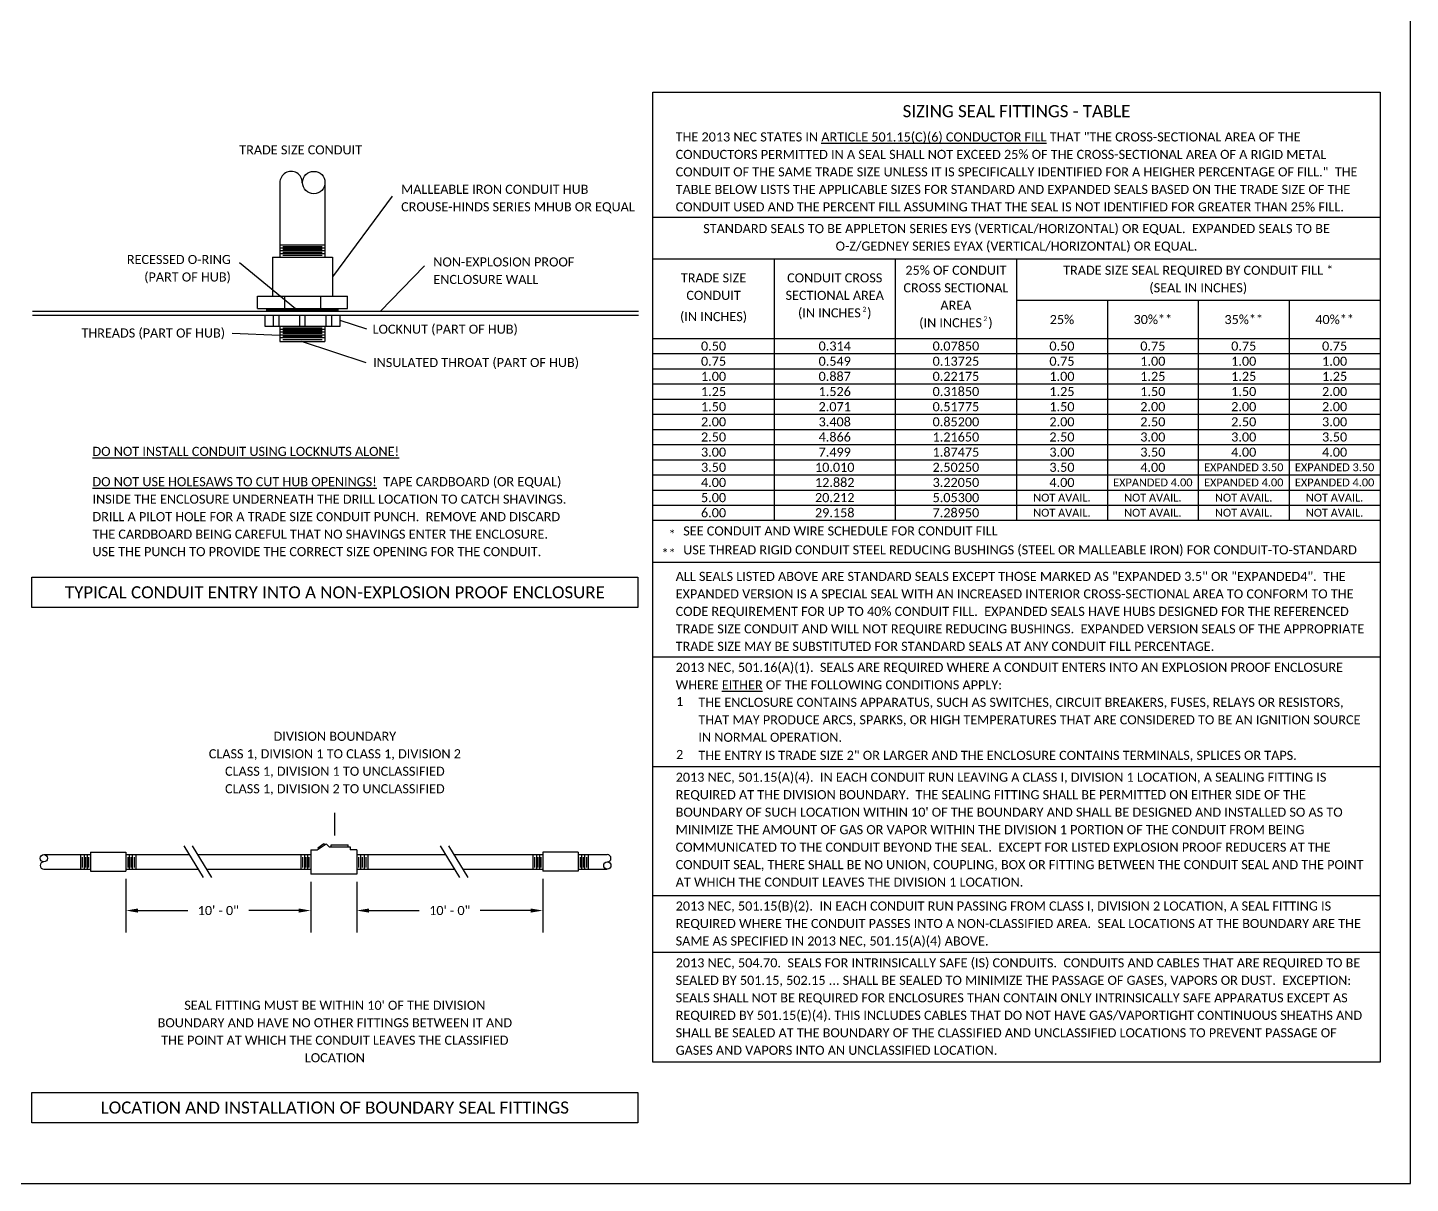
# Model space of a CAD drawing. Header units: inches. Extents: x 0 to 316, y -1 to 150.
# Drawn here: x 111.59 to 123, y 0 to 9.53 of the extents above; entities that cross this region are included whole.
import ezdxf
from ezdxf.enums import TextEntityAlignment as Align

# ---------------------------------------------------------------- set-up
doc = ezdxf.new("R2010")
doc.units = ezdxf.units.IN
doc.header["$MEASUREMENT"] = 0
doc.styles.add('Calibri', font='calibri.ttf')
doc.dimstyles.get("Standard").update_dxf_attribs({"dimtxt": 0.075, "dimasz": 0.1, "dimexe": 0.18, "dimexo": 0.0625, "dimgap": 0.09, "dimtad": 0, "dimtih": 1, "dimtoh": 1, "dimdec": 4, "dimzin": 0, "dimdsep": 46, "dimtxsty": 'Calibri', "dimcen": 0.09, "dimadec": 0, "dimazin": 0, "dimtfac": 1, "dimtdec": 4, "dimtofl": 0, "dimtmove": 0, "dimatfit": 3, "dimfxl": 1, "dimtolj": 1, "dimtzin": 0, "dimarcsym": 0})

# ---------------------------------------------------------------- blocks, each defined once
blk = doc.blocks.new('*D52')
at = {"color": 0, "lineweight": -2, "transparency": 16777216}
for p, q in [((112.401, 2.511), (112.401, 2.07)), ((113.926, 2.488), (113.926, 2.07)), ((112.501, 2.25), (112.912, 2.25)), ((113.826, 2.25), (113.415, 2.25))]:
    blk.add_line(p, q, dxfattribs=at)
at = {"color": 0, "transparency": 16777216}
for points in [[(112.501, 2.267), (112.501, 2.233), (112.401, 2.25)], [(113.826, 2.267), (113.826, 2.233), (113.926, 2.25)]]:
    blk.add_solid(points, dxfattribs=at)
at = {"layer": 'Defpoints', "color": 0, "transparency": 16777216}
for p in [(112.401, 2.574), (113.926, 2.55), (113.926, 2.25)]:
    blk.add_point(p, dxfattribs=at)
at = {"color": 0, "transparency": 16777216, "insert": (113.163, 2.25), "char_height": 0.075, "attachment_point": 5, "style": 'Calibri'}
blk.add_mtext('\\A1;10\' - 0"', dxfattribs=at)
blk = doc.blocks.new('*D53')
at = {"color": 0, "lineweight": -2, "transparency": 16777216}
for p, q in [((115.841, 2.511), (115.841, 2.07)), ((114.306, 2.488), (114.306, 2.07)), ((114.406, 2.25), (114.822, 2.25)), ((115.741, 2.25), (115.325, 2.25))]:
    blk.add_line(p, q, dxfattribs=at)
at = {"color": 0, "transparency": 16777216}
for points in [[(114.406, 2.267), (114.406, 2.233), (114.306, 2.25)], [(115.741, 2.267), (115.741, 2.233), (115.841, 2.25)]]:
    blk.add_solid(points, dxfattribs=at)
at = {"layer": 'Defpoints', "color": 0, "transparency": 16777216}
for p in [(114.306, 2.55), (115.841, 2.574), (115.841, 2.25)]:
    blk.add_point(p, dxfattribs=at)
at = {"color": 0, "transparency": 16777216, "insert": (115.073, 2.25), "char_height": 0.075, "attachment_point": 5, "style": 'Calibri'}
blk.add_mtext('\\A1;10\' - 0"', dxfattribs=at)

msp = doc.modelspace()

# ---------------------------------------------------------------- hatches: boundary and pattern name
h = msp.add_hatch()
h.set_pattern_fill('ANSI31', color=256, scale=0.01)
h.set_pattern_definition([(45, (95.592264, -4.6084036), (-0.00088388348, 0.00088388348), [])])
h.paths.add_polyline_path([(114.15046, 7.21559), (113.56234, 7.21559), (113.56234, 7.19317), (114.15046, 7.19317)])

# ---------------------------------------------------------------- linework, layer by layer
for p, q in [((113.67128, 8.25524), (113.67128, 7.63853)), ((114.04369, 8.25524), (114.04369, 7.63853)), ((114.04369, 8.25524), (114.04369, 7.63853)), ((114.59912, 8.14165), (114.10576, 7.47749)), ((116.75, 7.96875), (122.75, 7.96875)), ((113.67128, 7.74014), (114.04369, 7.74014)), ((113.67128, 7.71686), (114.04369, 7.71686)), ((113.67128, 7.69359), (114.04369, 7.69359)), ((113.67128, 7.67031), (114.04369, 7.67031)), ((113.69456, 7.72861), (114.02042, 7.72861)), ((113.69456, 7.70592), (114.02042, 7.70592)), ((113.69456, 7.68117), (114.02042, 7.68117)), ((113.69456, 7.65575), (114.02042, 7.65575)), ((113.3373, 7.59671), (113.80093, 7.21545)), ((113.60921, 7.63853), (113.60921, 7.31645)), ((113.60921, 7.63853), (114.10576, 7.63853)), ((114.10576, 7.63853), (114.10576, 7.31645)), ((114.86448, 7.56687), (114.49831, 7.19168)), ((116.75, 7.625), (122.75, 7.625)), ((117.75, 7.625), (117.75, 5.46875)), ((118.75, 7.625), (118.75, 5.46875)), ((119.75, 7.625), (119.75, 5.46875)), ((113.48537, 7.31645), (114.2299, 7.31645)), ((113.48537, 7.21559), (113.48537, 7.31645)), ((113.70897, 7.31645), (113.70897, 7.21559)), ((114.00754, 7.31645), (114.00754, 7.21559)), ((114.2299, 7.21559), (114.2299, 7.31645)), ((111.62992, 7.19317), (116.62988, 7.19317)), ((113.48537, 7.21559), (114.2299, 7.21559)), ((113.56234, 7.2155), (113.56234, 7.19291)), ((114.15046, 7.2155), (114.15046, 7.19291)), ((122.75, 7.28125), (119.75, 7.28125)), ((120.5, 7.28125), (120.5, 5.46875)), ((121.25, 7.28125), (121.25, 5.46875)), ((122, 7.28125), (122, 5.46875)), ((111.62992, 7.16214), (116.62988, 7.16214)), ((113.54744, 7.16132), (113.54744, 7.06904)), ((113.61724, 7.162), (113.61724, 7.06977)), ((113.66342, 7.162), (113.66342, 7.06977)), ((113.8321, 7.162), (113.8321, 7.06977)), ((113.87828, 7.162), (113.87828, 7.06977)), ((114.05168, 7.162), (114.05168, 7.06977)), ((114.09786, 7.162), (114.09786, 7.06977)), ((114.16783, 7.06904), (114.16783, 7.16253)), ((114.3902, 7.04685), (114.16863, 7.11659)), ((113.27892, 7.01133), (113.67094, 6.99704)), ((113.54744, 7.06904), (114.16783, 7.06904)), ((113.67128, 7.06904), (113.67128, 6.9449)), ((113.67128, 7.04576), (114.04369, 7.04576)), ((113.67128, 7.02248), (114.04369, 7.02248)), ((113.67128, 6.99921), (114.04369, 6.99921)), ((113.67128, 6.97593), (114.04369, 6.97593)), ((113.69456, 7.05731), (114.02042, 7.05731)), ((113.69456, 7.03423), (114.02042, 7.03423)), ((113.69456, 7.01155), (114.02042, 7.01155)), ((113.69456, 6.9868), (114.02042, 6.9868)), ((113.69456, 6.96137), (114.02042, 6.96137)), ((114.04369, 7.06904), (114.04369, 6.9449)), ((116.75, 6.96875), (122.75, 6.96875)), ((113.67128, 6.9449), (114.04369, 6.9449)), ((114.3847, 6.76918), (113.84941, 6.9447)), ((116.75, 6.84375), (122.75, 6.84375)), ((116.75, 6.71875), (122.75, 6.71875)), ((116.75, 6.59375), (122.75, 6.59375)), ((116.75, 6.46875), (122.75, 6.46875)), ((116.75, 6.34375), (122.75, 6.34375)), ((116.75, 6.21875), (122.75, 6.21875)), ((116.75, 6.09375), (122.75, 6.09375)), ((116.75, 5.96875), (122.75, 5.96875)), ((116.75, 5.84375), (122.75, 5.84375)), ((116.75, 5.71875), (122.75, 5.71875)), ((116.75, 5.59375), (122.75, 5.59375)), ((116.75, 5.46875), (122.75, 5.46875)), ((116.75, 5.125), (122.75, 5.125)), ((116.75, 4.34375), (122.75, 4.34375)), ((116.75, 3.4375), (122.75, 3.4375)), ((114.12095, 3.05638), (114.12095, 2.87013)), ((112.87845, 2.78388), (113.03845, 2.52388)), ((112.94845, 2.78388), (113.10845, 2.52388)), ((113.92595, 2.75013), (113.92595, 2.55013)), ((113.92595, 2.75013), (113.92595, 2.55013)), ((113.92595, 2.75013), (113.92595, 2.55013)), ((113.92595, 2.75013), (113.97913, 2.75013)), ((113.97913, 2.75013), (114.05345, 2.80138)), ((113.98374, 2.76849), (114.03399, 2.80315)), ((113.9915, 2.75814), (113.98374, 2.76849)), ((114.0415, 2.79314), (114.03399, 2.80315)), ((114.05345, 2.80138), (114.07845, 2.77638)), ((114.07845, 2.77638), (114.25095, 2.77638)), ((114.09595, 2.77638), (114.09595, 2.79138)), ((114.09595, 2.79138), (114.23595, 2.79138)), ((114.23595, 2.77638), (114.23595, 2.79138)), ((114.25095, 2.77638), (114.25095, 2.75013)), ((114.30595, 2.75013), (114.25095, 2.75013)), ((114.30595, 2.75013), (114.30595, 2.55013)), ((114.30595, 2.75013), (114.30595, 2.55013)), ((114.30595, 2.75013), (114.30595, 2.55013)), ((114.99345, 2.78388), (115.15345, 2.52388)), ((115.06345, 2.78388), (115.22345, 2.52388)), ((111.72595, 2.71138), (112.10845, 2.71138)), ((112.02595, 2.71138), (112.02595, 2.59138)), ((112.04095, 2.69138), (112.04095, 2.60638)), ((112.05595, 2.71138), (112.05595, 2.59138)), ((112.06845, 2.69138), (112.06845, 2.60638)), ((112.08095, 2.71138), (112.08095, 2.59138)), ((112.09345, 2.69138), (112.09345, 2.60638)), ((112.10845, 2.73138), (112.10845, 2.57388)), ((112.10845, 2.73138), (112.40095, 2.73138)), ((112.40095, 2.73138), (112.40095, 2.57388)), ((112.40095, 2.71138), (112.92306, 2.71138)), ((112.41595, 2.69138), (112.41595, 2.60638)), ((112.42845, 2.71138), (112.42845, 2.59138)), ((112.44095, 2.69138), (112.44095, 2.60638)), ((112.45345, 2.71138), (112.45345, 2.59138)), ((112.46845, 2.69138), (112.46845, 2.60638)), ((112.48345, 2.71138), (112.48345, 2.59138)), ((112.99306, 2.71138), (113.92595, 2.71138)), ((113.84345, 2.71138), (113.84345, 2.58888)), ((113.85845, 2.69138), (113.85845, 2.60638)), ((113.87345, 2.71138), (113.87345, 2.58888)), ((113.88595, 2.69138), (113.88595, 2.60638)), ((113.89845, 2.71138), (113.89845, 2.58888)), ((113.91095, 2.69138), (113.91095, 2.60638)), ((114.30595, 2.71138), (115.03806, 2.71138)), ((114.32095, 2.69138), (114.32095, 2.60638)), ((114.33595, 2.71138), (114.33595, 2.58888)), ((114.35095, 2.69138), (114.35095, 2.60638)), ((114.36595, 2.71138), (114.36595, 2.58888)), ((114.38095, 2.69138), (114.38095, 2.60638)), ((114.39595, 2.71138), (114.39595, 2.58888)), ((115.10806, 2.71138), (115.84095, 2.71138)), ((115.75845, 2.71138), (115.75845, 2.59138)), ((115.77345, 2.69138), (115.77345, 2.60638)), ((115.78845, 2.71138), (115.78845, 2.59138)), ((115.80095, 2.69138), (115.80095, 2.60638)), ((115.81345, 2.71138), (115.81345, 2.59138)), ((115.82595, 2.69138), (115.82595, 2.60638)), ((116.13345, 2.73138), (115.84095, 2.73138)), ((115.84095, 2.73138), (115.84095, 2.57388)), ((116.13345, 2.73138), (116.13345, 2.57388)), ((116.13345, 2.71138), (116.22095, 2.71138)), ((116.14845, 2.69138), (116.14845, 2.60638)), ((116.16095, 2.71138), (116.16095, 2.59138)), ((116.17345, 2.69138), (116.17345, 2.60638)), ((116.18595, 2.71138), (116.18595, 2.59138)), ((116.20095, 2.69138), (116.20095, 2.60638)), ((116.21595, 2.71138), (116.21595, 2.59138)), ((116.22095, 2.71138), (116.37345, 2.71138)), ((111.72595, 2.59138), (112.10845, 2.59138)), ((112.10845, 2.57388), (112.40095, 2.57388)), ((112.40095, 2.59138), (112.99691, 2.59138)), ((113.06691, 2.59138), (113.92595, 2.59138)), ((114.30595, 2.55013), (113.92595, 2.55013)), ((114.30595, 2.59138), (115.11191, 2.59138)), ((115.18191, 2.59138), (115.84095, 2.59138)), ((116.13345, 2.57388), (115.84095, 2.57388)), ((116.13345, 2.59138), (116.22095, 2.59138)), ((116.22095, 2.59138), (116.37345, 2.59138)), ((116.75, 2.375), (122.75, 2.375)), ((116.75, 1.90625), (122.75, 1.90625))]:
    msp.add_line(p, q)
at = {"ltscale": 0.25}
msp.add_lwpolyline([(93, 0), (123, 0), (123, 21), (93, 21)], close=True, dxfattribs=at)
for points in [[(116.75, 9), (122.75, 9), (122.75, 1), (116.75, 1)], [(111.625, 5), (116.625, 5), (116.625, 4.75), (111.625, 4.75)], [(111.625, 0.75), (116.625, 0.75), (116.625, 0.5), (111.625, 0.5)]]:
    msp.add_lwpolyline(points, close=True)
for centre, radius in [((113.95096, 8.25483), 0.09254), ((111.72345, 2.68138), 0.03), ((116.37345, 2.62138), 0.03)]:
    msp.add_circle(centre, radius)
for centre, radius, start, end in [((113.76412, 8.25483), 0.09254, 359.075875, 180.924125), ((111.72345, 2.62138), 0.03, 90, 270), ((116.37345, 2.68138), 0.03, 270, 90)]:
    msp.add_arc(centre, radius, start, end)

# ---------------------------------------------------------------- texts
at = {"style": 'Calibri'}
for s, height, p in [('SIZING SEAL FITTINGS - TABLE', 0.1, (119.75, 8.84375)), ('STANDARD SEALS TO BE APPLETON SERIES EYS (VERTICAL/HORIZONTAL) OR EQUAL.  EXPANDED SEALS TO BE', 0.075, (119.75, 7.875)), ('O-Z/GEDNEY SERIES EYAX (VERTICAL/HORIZONTAL) OR EQUAL.', 0.075, (119.75, 7.73077)), ('25%%% OF CONDUIT', 0.075, (119.25, 7.53125)), ('TRADE SIZE SEAL REQUIRED BY CONDUIT FILL *', 0.075, (121.25, 7.53125)), ('TRADE SIZE', 0.075, (117.25, 7.46875)), ('CONDUIT CROSS', 0.075, (118.25, 7.46875)), ('CROSS SECTIONAL', 0.075, (119.25, 7.38702)), ('(SEAL IN INCHES)', 0.075, (121.25, 7.38702)), ('CONDUIT', 0.075, (117.25, 7.32452)), ('SECTIONAL AREA', 0.075, (118.25, 7.32452)), ('(IN INCHES)', 0.075, (117.25, 7.14904)), ('(IN INCHES  )', 0.075, (118.25, 7.18029)), ('2', 0.04, (118.49495, 7.21035)), ('AREA', 0.075, (119.25, 7.24279)), ('(IN INCHES  )', 0.075, (119.25, 7.09856)), ('2', 0.04, (119.49268, 7.13157)), ('25%%%', 0.075, (120.125, 7.125)), ('30%%%**', 0.075, (120.875, 7.125)), ('35%%%**', 0.075, (121.625, 7.125)), ('40%%%**', 0.075, (122.375, 7.125)), ('0.50', 0.075, (117.25, 6.90625)), ('0.314', 0.075, (118.25, 6.90625)), ('0.07850', 0.075, (119.25, 6.90625)), ('0.50', 0.075, (120.125, 6.90625)), ('0.75', 0.075, (120.875, 6.90625)), ('0.75', 0.075, (121.625, 6.90625)), ('0.75', 0.075, (122.375, 6.90625)), ('0.75', 0.075, (117.25, 6.78125)), ('0.549', 0.075, (118.25, 6.78125)), ('0.13725', 0.075, (119.25, 6.78125)), ('0.75', 0.075, (120.125, 6.78125)), ('1.00', 0.075, (120.875, 6.78125)), ('1.00', 0.075, (121.625, 6.78125)), ('1.00', 0.075, (122.375, 6.78125)), ('1.00', 0.075, (117.25, 6.65625)), ('0.887', 0.075, (118.25, 6.65625)), ('0.22175', 0.075, (119.25, 6.65625)), ('1.00', 0.075, (120.125, 6.65625)), ('1.25', 0.075, (120.875, 6.65625)), ('1.25', 0.075, (121.625, 6.65625)), ('1.25', 0.075, (122.375, 6.65625)), ('1.25', 0.075, (117.25, 6.53125)), ('1.526', 0.075, (118.25, 6.53125)), ('0.31850', 0.075, (119.25, 6.53125)), ('1.25', 0.075, (120.125, 6.53125)), ('1.50', 0.075, (120.875, 6.53125)), ('1.50', 0.075, (121.625, 6.53125)), ('2.00', 0.075, (122.375, 6.53125)), ('1.50', 0.075, (117.25, 6.40625)), ('2.071', 0.075, (118.25, 6.40625)), ('0.51775', 0.075, (119.25, 6.40625)), ('1.50', 0.075, (120.125, 6.40625)), ('2.00', 0.075, (120.875, 6.40625)), ('2.00', 0.075, (121.625, 6.40625)), ('2.00', 0.075, (122.375, 6.40625)), ('2.00', 0.075, (117.25, 6.28125)), ('3.408', 0.075, (118.25, 6.28125)), ('0.85200', 0.075, (119.25, 6.28125)), ('2.00', 0.075, (120.125, 6.28125)), ('2.50', 0.075, (120.875, 6.28125)), ('2.50', 0.075, (121.625, 6.28125)), ('3.00', 0.075, (122.375, 6.28125)), ('2.50', 0.075, (117.25, 6.15625)), ('4.866', 0.075, (118.25, 6.15625)), ('1.21650', 0.075, (119.25, 6.15625)), ('2.50', 0.075, (120.125, 6.15625)), ('3.00', 0.075, (120.875, 6.15625)), ('3.00', 0.075, (121.625, 6.15625)), ('3.50', 0.075, (122.375, 6.15625)), ('3.00', 0.075, (117.25, 6.03125)), ('7.499', 0.075, (118.25, 6.03125)), ('1.87475', 0.075, (119.25, 6.03125)), ('3.00', 0.075, (120.125, 6.03125)), ('3.50', 0.075, (120.875, 6.03125)), ('4.00', 0.075, (121.625, 6.03125)), ('4.00', 0.075, (122.375, 6.03125)), ('3.50', 0.075, (117.25, 5.90625)), ('10.010', 0.075, (118.25, 5.90625)), ('2.50250', 0.075, (119.25, 5.90625)), ('3.50', 0.075, (120.125, 5.90625)), ('4.00', 0.075, (120.875, 5.90625)), ('EXPANDED 3.50', 0.065, (121.625, 5.90625)), ('EXPANDED 3.50', 0.065, (122.375, 5.90625)), ('4.00', 0.075, (117.25, 5.78125)), ('12.882', 0.075, (118.25, 5.78125)), ('3.22050', 0.075, (119.25, 5.78125)), ('4.00', 0.075, (120.125, 5.78125)), ('EXPANDED 4.00', 0.065, (120.875, 5.78125)), ('EXPANDED 4.00', 0.065, (121.625, 5.78125)), ('EXPANDED 4.00', 0.065, (122.375, 5.78125)), ('5.00', 0.075, (117.25, 5.65625)), ('20.212', 0.075, (118.25, 5.65625)), ('5.05300', 0.075, (119.25, 5.65625)), ('NOT AVAIL.', 0.065, (120.125, 5.65625)), ('NOT AVAIL.', 0.065, (120.875, 5.65625)), ('NOT AVAIL.', 0.065, (121.625, 5.65625)), ('NOT AVAIL.', 0.065, (122.375, 5.65625)), ('6.00', 0.075, (117.25, 5.53125)), ('29.158', 0.075, (118.25, 5.53125)), ('7.28950', 0.075, (119.25, 5.53125)), ('NOT AVAIL.', 0.065, (120.125, 5.53125)), ('NOT AVAIL.', 0.065, (120.875, 5.53125)), ('NOT AVAIL.', 0.065, (121.625, 5.53125)), ('NOT AVAIL.', 0.065, (122.375, 5.53125)), ('TYPICAL CONDUIT ENTRY INTO A NON-EXPLOSION PROOF ENCLOSURE', 0.1, (114.125, 4.875)), ('DIVISION BOUNDARY', 0.075, (114.125, 3.6875)), ('CLASS 1, DIVISION 1 TO CLASS 1, DIVISION 2', 0.075, (114.125, 3.54327)), ('CLASS 1, DIVISION 1 TO UNCLASSIFIED', 0.075, (114.125, 3.39904)), ('CLASS 1, DIVISION 2 TO UNCLASSIFIED', 0.075, (114.125, 3.25481)), ("SEAL FITTING MUST BE WITHIN 10' OF THE DIVISION", 0.075, (114.125, 1.46875)), ('BOUNDARY AND HAVE NO OTHER FITTINGS BETWEEN IT AND', 0.075, (114.125, 1.32452)), ('THE POINT AT WHICH THE CONDUIT LEAVES THE CLASSIFIED', 0.075, (114.125, 1.18029)), ('LOCATION', 0.075, (114.125, 1.03606)), ('LOCATION AND INSTALLATION OF BOUNDARY SEAL FITTINGS', 0.1, (114.125, 0.625))]:
    msp.add_text(s, height=height, dxfattribs=at).set_placement(p, align=Align.MIDDLE_CENTER)
for s, p in [('THE 2013 NEC STATES IN %%UARTICLE 501.15(C)(6) CONDUCTOR FILL%%U THAT "THE CROSS-SECTIONAL AREA OF THE', (116.9375, 8.59375)), ('TRADE SIZE CONDUIT', (113.33628, 8.4871)), ('CONDUCTORS PERMITTED IN A SEAL SHALL NOT EXCEED 25%%% OF THE CROSS-SECTIONAL AREA OF A RIGID METAL', (116.9375, 8.44952)), ('CONDUIT OF THE SAME TRADE SIZE UNLESS IT IS SPECIFICALLY IDENTIFIED FOR A HEIGHER PERCENTAGE OF FILL."  THE', (116.9375, 8.30529)), ('MALLEABLE IRON CONDUIT HUB', (114.67197, 8.16181)), ('TABLE BELOW LISTS THE APPLICABLE SIZES FOR STANDARD AND EXPANDED SEALS BASED ON THE TRADE SIZE OF THE', (116.9375, 8.16106)), ('CROUSE-HINDS SERIES MHUB OR EQUAL', (114.67197, 8.01758)), ('CONDUIT USED AND THE PERCENT FILL ASSUMING THAT THE SEAL IS NOT IDENTIFIED FOR GREATER THAN 25%%% FILL.', (116.9375, 8.01683)), ('NON-EXPLOSION PROOF', (114.9375, 7.5625)), ('ENCLOSURE WALL', (114.9375, 7.41827)), ('LOCKNUT (PART OF HUB)', (114.43663, 7.00803)), ('INSULATED THROAT (PART OF HUB)', (114.44062, 6.73283)), ('%%UDO NOT INSTALL CONDUIT USING LOCKNUTS ALONE!', (112.125, 6)), ('%%UDO NOT USE HOLESAWS TO CUT HUB OPENINGS!%%U  TAPE CARDBOARD (OR EQUAL)', (112.125, 5.75)), ('INSIDE THE ENCLOSURE UNDERNEATH THE DRILL LOCATION TO CATCH SHAVINGS.', (112.125, 5.60577)), ('DRILL A PILOT HOLE FOR A TRADE SIZE CONDUIT PUNCH.  REMOVE AND DISCARD', (112.125, 5.46154)), ('THE CARDBOARD BEING CAREFUL THAT NO SHAVINGS ENTER THE ENCLOSURE.', (112.125, 5.31731)), ('SEE CONDUIT AND WIRE SCHEDULE FOR CONDUIT FILL', (117, 5.34375)), ('USE THE PUNCH TO PROVIDE THE CORRECT SIZE OPENING FOR THE CONDUIT.', (112.125, 5.17308)), ('USE THREAD RIGID CONDUIT STEEL REDUCING BUSHINGS (STEEL OR MALLEABLE IRON) FOR CONDUIT-TO-STANDARD', (117, 5.1875)), ('ALL SEALS LISTED ABOVE ARE STANDARD SEALS EXCEPT THOSE MARKED AS "EXPANDED 3.5" OR "EXPANDED4".  THE', (116.9375, 4.96875)), ('EXPANDED VERSION IS A SPECIAL SEAL WITH AN INCREASED INTERIOR CROSS-SECTIONAL AREA TO CONFORM TO THE', (116.9375, 4.82452)), ('CODE REQUIREMENT FOR UP TO 40%%% CONDUIT FILL.  EXPANDED SEALS HAVE HUBS DESIGNED FOR THE REFERENCED', (116.9375, 4.68029)), ('TRADE SIZE CONDUIT AND WILL NOT REQUIRE REDUCING BUSHINGS.  EXPANDED VERSION SEALS OF THE APPROPRIATE', (116.9375, 4.53606)), ('TRADE SIZE MAY BE SUBSTITUTED FOR STANDARD SEALS AT ANY CONDUIT FILL PERCENTAGE.', (116.9375, 4.39183)), ('2013 NEC, 501.16(A)(1).  SEALS ARE REQUIRED WHERE A CONDUIT ENTERS INTO AN EXPLOSION PROOF ENCLOSURE', (116.9375, 4.21875)), ('WHERE %%UEITHER%%U OF THE FOLLOWING CONDITIONS APPLY:', (116.9375, 4.07452)), ('THE ENCLOSURE CONTAINS APPARATUS, SUCH AS SWITCHES, CIRCUIT BREAKERS, FUSES, RELAYS OR RESISTORS, ', (117.125, 3.93029)), ('THAT MAY PRODUCE ARCS, SPARKS, OR HIGH TEMPERATURES THAT ARE CONSIDERED TO BE AN IGNITION SOURCE', (117.125, 3.78606)), ('IN NORMAL OPERATION.', (117.125, 3.64183)), ('THE ENTRY IS TRADE SIZE 2" OR LARGER AND THE ENCLOSURE CONTAINS TERMINALS, SPLICES OR TAPS.', (117.125, 3.49279)), ('2013 NEC, 501.15(A)(4).  IN EACH CONDUIT RUN LEAVING A CLASS I, DIVISION 1 LOCATION, A SEALING FITTING IS', (116.9375, 3.3125)), ('REQUIRED AT THE DIVISION BOUNDARY.  THE SEALING FITTING SHALL BE PERMITTED ON EITHER SIDE OF THE ', (116.9375, 3.16827)), ("BOUNDARY OF SUCH LOCATION WITHIN 10' OF THE BOUNDARY AND SHALL BE DESIGNED AND INSTALLED SO AS TO ", (116.9375, 3.02404)), ('MINIMIZE THE AMOUNT OF GAS OR VAPOR WITHIN THE DIVISION 1 PORTION OF THE CONDUIT FROM BEING ', (116.9375, 2.87981)), ('COMMUNICATED TO THE CONDUIT BEYOND THE SEAL.  EXCEPT FOR LISTED EXPLOSION PROOF REDUCERS AT THE ', (116.9375, 2.73558)), ('CONDUIT SEAL, THERE SHALL BE NO UNION, COUPLING, BOX OR FITTING BETWEEN THE CONDUIT SEAL AND THE POINT', (116.9375, 2.59135)), ('AT WHICH THE CONDUIT LEAVES THE DIVISION 1 LOCATION.', (116.9375, 2.44712)), ('2013 NEC, 501.15(B)(2).  IN EACH CONDUIT RUN PASSING FROM CLASS I, DIVISION 2 LOCATION, A SEAL FITTING IS', (116.9375, 2.25)), ('REQUIRED WHERE THE CONDUIT PASSES INTO A NON-CLASSIFIED AREA.  SEAL LOCATIONS AT THE BOUNDARY ARE THE', (116.9375, 2.10577)), ('SAME AS SPECIFIED IN 2013 NEC, 501.15(A)(4) ABOVE.', (116.9375, 1.96154)), ('2013 NEC, 504.70.  SEALS FOR INTRINSICALLY SAFE (IS) CONDUITS.  CONDUITS AND CABLES THAT ARE REQUIRED TO BE', (116.9375, 1.78125)), ('SEALED BY 501.15, 502.15 ... SHALL BE SEALED TO MINIMIZE THE PASSAGE OF GASES, VAPORS OR DUST.  EXCEPTION: ', (116.9375, 1.63702)), ('SEALS SHALL NOT BE REQUIRED FOR ENCLOSURES THAN CONTAIN ONLY INTRINSICALLY SAFE APPARATUS EXCEPT AS', (116.9375, 1.49279)), ('REQUIRED BY 501.15(E)(4). THIS INCLUDES CABLES THAT DO NOT HAVE GAS/VAPORTIGHT CONTINUOUS SHEATHS AND ', (116.9375, 1.34856)), ('SHALL BE SEALED AT THE BOUNDARY OF THE CLASSIFIED AND UNCLASSIFIED LOCATIONS TO PREVENT PASSAGE OF ', (116.9375, 1.20433)), ('GASES AND VAPORS INTO AN UNCLASSIFIED LOCATION.', (116.9375, 1.0601))]:
    msp.add_text(s, height=0.075, dxfattribs=at).set_placement(p)
for s, p in [('RECESSED O-RING', (113.26682, 7.58274)), ('(PART OF HUB)', (113.26682, 7.43851)), ('THREADS (PART OF HUB)', (113.21893, 6.9765)), ('*', (116.9375, 5.3125)), ('**', (116.9375, 5.15625)), ('1', (117, 3.9375)), ('2', (117, 3.5))]:
    msp.add_text(s, height=0.075, dxfattribs=at).set_placement(p, align=Align.RIGHT)

# ---------------------------------------------------------------- dimensions: what is measured, and where the dimension line sits
for base, p1, p2, picture, middle in [((113.92595, 2.25), (112.40095, 2.57388), (113.92595, 2.55013), '*D52', (113.16345, 2.25)), ((115.84095, 2.25), (114.30595, 2.55013), (115.84095, 2.57388), '*D53', (115.07345, 2.25))]:
    dim = msp.add_linear_dim(base=base, p1=p1, p2=p2, text='10\' - 0"', dimstyle='Standard')
    dim.commit()
    dim.dimension.update_dxf_attribs({"geometry": picture, "text_midpoint": middle})

doc.saveas('drawing.dxf')
